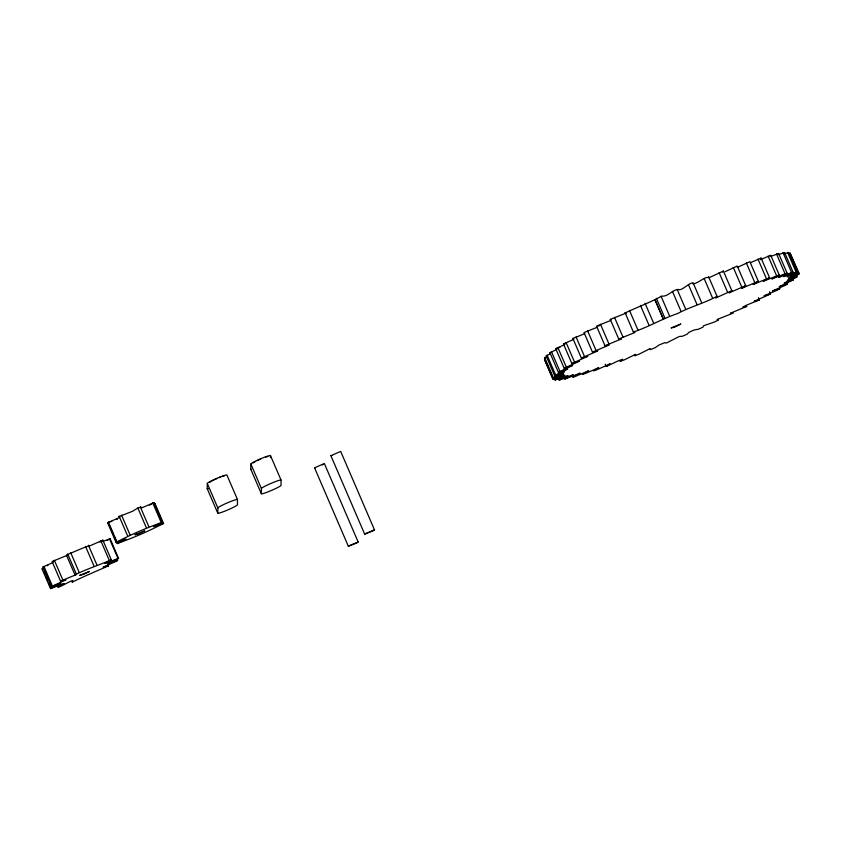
<?xml version="1.0" encoding="UTF-8"?>
<svg xmlns="http://www.w3.org/2000/svg" width="841" height="841" viewBox="0 0 841 841"><rect width="100%" height="100%" fill="white"/><g stroke="black" fill="none" stroke-linecap="round" stroke-linejoin="round"><path stroke-width="1.26" d="M207.212 488.663L207.328 483.554A10.712 0.957 -23.3 0 1 215.895 478.75A10.712 0.957 -23.3 0 1 226.881 474.965L237.435 499.47L237.467 504.768A10.712 0.957 -23.3 0 1 227.606 510.003A10.712 0.957 -23.3 0 1 217.766 513.168L207.212 488.663A10.712 0.957 -23.3 0 0 208.526 488.621M217.766 513.168L217.882 508.059L207.328 483.554M250.786 469.215L250.902 464.116A10.712 0.957 -23.3 0 1 259.47 459.302A10.712 0.957 -23.3 0 1 270.455 455.517L281.01 480.022L281.041 485.32A10.712 0.957 -23.3 0 1 271.18 490.566A10.712 0.957 -23.3 0 1 261.341 493.72L250.786 469.215A10.712 0.957 -23.3 0 0 251.123 469.341M261.341 493.72L261.456 488.621L250.902 464.116M693.163 283.901C692.122 279.706 681.431 291.848 678.435 289.451C672.211 289.651 668.069 296.905 661.604 296.169C649.252 302.907 637.194 307.217 625.252 312.915L626.377 312.894M625 312.431L633.431 332.184L634.871 332.531L618.724 339.007L610.282 319.401L626.261 313.031M314.555 467.817L324.363 463.528L358.14 541.951L357.026 542.802L348.332 546.23L314.555 467.817L315.449 467.68M330.881 455.685L340.689 451.407L374.466 529.83L373.351 530.682L364.658 534.109L330.881 455.685L331.775 455.559M348.332 546.23L358.14 541.951M364.658 534.109L374.466 529.83M708.416 277.383C704.663 276.668 698.566 283.049 693.394 283.88M563.817 376.747L564.816 379.049L573.236 374.739L560.39 379.838L558.845 380.027L568.085 375.443L554.881 380.069L564.837 375.328L564.059 375.139L553.325 379.554L544.548 359.591L552.989 379.196L563.459 373.888L552.926 378.03L544.484 358.424L546.04 357.225M552.926 378.03L564.626 371.848L554.629 375.622L546.177 356.016L550.519 353.63M790.225 255.117L790.508 254.497L798.95 274.103L787.25 280.295L797.247 276.521L796.353 277.383L784.159 283.165L793.473 279.78L792.485 277.467M633.441 332.037C649.347 326.581 661.583 319.054 677.552 313.546C691.344 306.376 703.002 303.696 717.047 296.316L708.606 276.71M67.227 555.323L52.089 561.515L60.531 581.12L76.174 574.655L74.912 574.75L66.428 555.06C73.388 552.032 83.259 547.775 88.673 545.872M725.131 271.706L737.242 266.029L745.683 285.635L729.2 292.868L731.838 290.671L723.397 271.065L722.482 272.042M554.629 375.622L567.717 368.968L558.403 372.363L549.961 352.757L557.047 349.278M140.804 507.565L141.172 507.06L137.85 508.017L132.51 511.307L118.865 516.584L119.695 516.721M141.793 507.848L153.935 502.624L162.376 522.229C144.116 528.873 132.426 533.919 116.047 542.34L107.595 522.734L119.674 517.446M605.205 364.195L606.193 366.497L610.145 363.785L597.121 369.651L593.546 370.839L598.739 367.675L585.452 373.457L582.308 374.424L588.689 370.776L575.328 376.463L572.679 377.178L580.143 373.162L564.816 379.049M745.683 285.635L741.73 288.347L758.33 281.293L749.878 261.688L737.252 267.417M103.001 541.373L110.139 538.776L118.581 558.382L104.778 563.491L111.296 559.78L102.865 540.164L101.351 541.226M43.785 568.064L42.05 568.968L50.492 588.574L60.594 583.791L60.878 583.17L51.375 586.629L42.933 567.023L53.109 562.461M154.26 504.463L155.101 503.843L163.543 523.449C147.143 531.859 135.464 536.915 117.214 543.559L114.229 536.642M51.375 586.629L65.955 579.817L60.541 581.12M558.403 372.363L572.7 365.383L564.185 368.305L555.743 348.7L564.963 344.474M793.473 279.78L779.239 286.676L787.691 283.827L785.62 285.152L772.427 291.007L779.985 288.6L777.389 290.124L764.027 295.864L770.514 294.014L769.515 291.711M111.306 559.77C96.505 566.193 91.028 567.297 74.912 574.75M758.33 281.293L753.158 284.5L769.557 277.709L761.116 258.103L750.761 262.55M153.935 502.624L152.883 503.265M117.214 543.559L126.045 539.049L116.047 542.34M162.376 522.229L153.546 526.697L163.543 523.449M564.185 368.305L579.438 361.125L571.891 363.533L563.438 343.927L573.72 339.417M760.474 258.502L761.116 258.103M769.557 277.709L763.229 281.293L779.197 274.954L770.755 255.349L760.453 259.627M571.891 363.533L587.838 356.269L581.362 358.119L572.921 338.513L584.789 333.604M769.967 255.801L770.755 255.349M779.197 274.954L771.733 278.97L787.06 273.083L778.619 253.477L770.997 256.389M99.921 542.046L100.573 541.678M581.362 358.119L597.751 350.897L592.463 352.158L584.022 332.552L596.69 327.475M770.514 294.014L754.114 301.278L759.412 299.974L758.424 297.672M151.107 504.243L151.969 503.78M777.694 253.971L778.619 253.477M787.06 273.083L778.64 277.393L793.031 272.106L784.59 252.5L778.514 254.644M110.097 538.797L106.87 540.448M723.397 271.065L708.858 277.814M731.838 290.671L715.754 297.966L717.047 296.316M322.313 464.884L323.249 464.39M118.539 558.403L108.153 563.764L117.698 560.327L116.731 561.042L103.117 567.139L108.531 565.835L107.543 563.533M108.542 565.846C94.707 571.922 86.833 575.086 72.21 582.119M592.463 352.158L609.052 345.031L604.984 345.756L596.542 326.15L610.682 320.484M759.412 299.974L747.102 304.884L742.887 307.028L746.892 306.387L730.377 313.241L733.152 313.125L717.489 319.338L717.005 319.612L718.435 320.095L713.967 322.166L703.497 325.793L702.981 327.17L698.356 329.241L694.267 329.966L689.021 332.248L687.076 334.213L682.366 336.263L679.286 336.484L666.261 343.107L664.821 342.634L659.26 344.905L654.96 347.785L650.324 349.667L650.251 348.595L649.683 348.773L639.307 354.061L634.829 355.817L635.638 354.313L624.285 359.864L620.038 361.462L622.676 359.265L618.303 360.821L606.193 366.497M793.031 272.106L783.791 276.689L796.995 272.064L788.543 252.458L784.148 253.814M604.984 345.756L621.488 338.891L618.724 339.007M150.36 504.632L149.404 505.094M796.995 272.064L787.039 276.815L798.887 272.936L788.511 278.245L798.95 274.103M102.865 540.164L88.631 546.398M62.823 579.922L54.371 560.316M788.816 253.488L790.435 253.33M50.492 588.574L64.294 583.465L57.777 587.176C60.615 587.47 76.489 576.737 72.2 582.13M116.668 519.381L117.351 519.181M109.467 538.745L117.961 558.329M51.112 588.626L48.62 582.855M544.484 358.424L545.704 357.951M47.054 565.667L47.969 565.331M546.177 356.016L547.333 355.596M110.959 521.672L111.79 521.378M549.961 352.757L551.002 352.39M559.875 347.344L555.743 348.7M109.982 522.009L107.595 522.734M42.965 567.013L44.478 566.55M153.787 504.222L155.101 503.843M563.438 343.927L564.237 343.706M53.75 561.368L54.297 561.22M572.921 338.513L573.573 338.355M598.235 325.982L599.328 325.761M42.05 568.968L42.66 569.021M611.26 319.559L610.282 319.401M790.098 252.983L798.887 272.936M787.597 252.374L796.038 271.979M783.045 252.689L791.486 272.295M776.506 253.929L784.947 273.535M768.106 256.074L776.548 275.68M757.983 259.07L766.424 278.676M746.314 262.886L754.755 282.492M733.299 267.438L741.741 287.044M719.15 272.663L727.591 292.269M704.127 278.466L712.569 298.071M693.1 282.86L701.552 302.466M688.464 284.752L696.916 304.358M677.163 289.42L685.615 309.025M672.453 291.406L680.895 311.012M661.068 296.263L669.51 315.869M656.358 298.313L664.8 317.919M655.097 299.901L663.538 319.506M654.939 299.753L663.391 319.359M645.068 303.286L653.52 322.891M640.443 305.367L648.895 324.973M629.467 310.371L637.909 329.966M614.508 317.372L622.95 336.978M600.453 324.195L608.895 343.801M587.554 330.713L595.996 350.319M576.011 336.82L584.453 356.426M566.046 342.403L574.487 362.008M557.804 347.375L566.245 366.981M551.444 351.643L559.896 371.249M547.071 355.144L555.523 374.75M544.758 357.803L553.21 377.409M152.736 502.876L161.178 522.482M140.373 507.028L148.815 526.634M137.85 508.017L146.292 527.622M121.535 515.102L129.977 534.708M119.149 516.237L127.59 535.843M108.436 522.114L116.888 541.72M109.267 525.11L110.749 528.568M111.748 530.871L113.241 534.329M100.836 540.795L109.277 560.4M88.421 545.231L96.862 564.837M85.519 546.366L93.961 565.972M70.665 552.6L79.117 572.206M67.679 553.946L76.121 573.551M43.9 566.308L52.342 585.914M43.658 571.323L45.151 574.781M46.139 577.094L47.632 580.553M270.455 455.517L270.466 457.641M261.456 488.621A10.712 0.957 -23.3 0 1 270.024 483.806A10.712 0.957 -23.3 0 1 281.01 480.022M253.288 462.97A8.032 0.715 -23.3 0 1 255.454 461.488M256.989 460.721A8.032 0.715 -23.3 0 1 260.678 459.039M265.903 457.041A8.032 0.715 -23.3 0 1 267.816 456.568M217.882 508.059A10.712 0.957 -23.3 0 1 226.45 503.254A10.712 0.957 -23.3 0 1 237.435 499.47M209.714 482.408A8.032 0.715 -23.3 0 1 217.104 478.476M219.017 477.688A8.032 0.715 -23.3 0 1 220.805 477.005M222.329 476.479A8.032 0.715 -23.3 0 1 224.242 476.017M671.255 327.906L674.419 327.212L680.853 323.995L671.255 327.906M79.863 575.307L84.247 574.119L89.451 571.407L79.863 575.307M135.117 534.718L139.501 533.541L144.705 530.829L135.117 534.718"/></g></svg>
